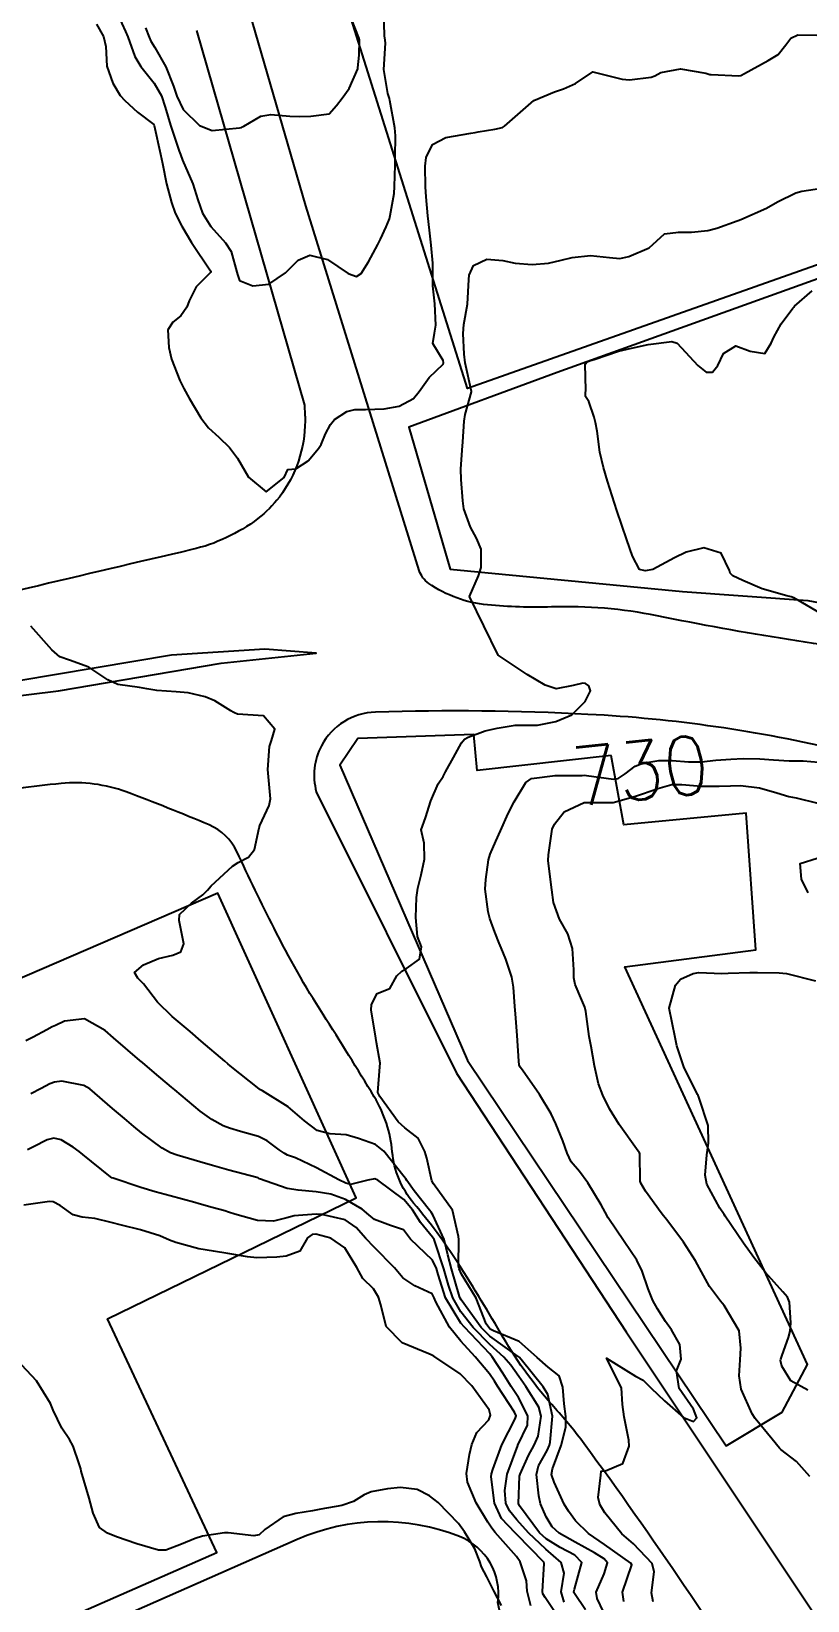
# Model space of a CAD drawing. Header units: metres. Extents: x 307586 to 320046, y 7427249 to 7434250.
# Drawn here: x 312588.5 to 312641.6, y 7431854.2 to 7431961.5 of the extents above; entities that cross this region are included whole.
import ezdxf
from ezdxf.enums import TextEntityAlignment as Align

# ---------------------------------------------------------------- set-up
doc = ezdxf.new("R2010")
doc.units = ezdxf.units.M
doc.header["$MEASUREMENT"] = 0
for name, color, linetype in [('Cotas', 45, 'Continuous'), ('Curvas de Nivel 1m', 11, 'Continuous'), ('Curvas de Nivel 5m', 15, 'Continuous'), ('Divisa', 42, 'FENCELINE2'), ('Edificações', 30, 'Continuous'), ('Vias Primárias', 230, 'Continuous')]:
    doc.layers.add(name, color=color, linetype=linetype)
doc.styles.add('Style-STANDARD', font='STANDARD.shx')
doc.linetypes.add('FENCELINE2', pattern='A,0.25,-0.1,[132,ltypeshp.shx,S=0.1,R=0,X=-0.1,Y=0],-0.1,1', length=1.45)

msp = doc.modelspace()

# ---------------------------------------------------------------- linework, layer by layer
at = {"layer": 'Curvas de Nivel 1m', "flags": 128}
for points, elevation in [([(312594.2, 7431963.17), (312594.96, 7431961.53), (312595.11, 7431961.16), (312595.6, 7431959.81), (312596, 7431959.14), (312596.92, 7431957.99), (312597.41, 7431957.12), (312597.67, 7431956.35), (312598.02, 7431955.12), (312598.62, 7431953.35), (312598.71, 7431953.11), (312598.86, 7431952.73), (312599.57, 7431951.1), (312599.9, 7431950.02), (312600.23, 7431949.1), (312600.8, 7431948.18), (312601.8, 7431947.07), (312602.19, 7431946.48), (312602.58, 7431945.06), (312602.61, 7431944.91), (312602.76, 7431944.49), (312603.67, 7431944.13), (312604.75, 7431944.24), (312605.89, 7431945.02), (312606.77, 7431945.89), (312607.56, 7431946.22), (312608.77, 7431945.93), (312610.18, 7431944.98), (312610.76, 7431944.78), (312611.07, 7431944.97), (312611.59, 7431945.77), (312612.23, 7431946.95), (312612.41, 7431947.33), (312612.8, 7431948.17), (312613.02, 7431948.72), (312613.07, 7431948.94), (312613.33, 7431950.44), (312613.36, 7431950.93), (312613.4, 7431952.39), (312613.41, 7431952.93), (312613.43, 7431954.39), (312613.39, 7431954.93), (312613.04, 7431956.8), (312613.01, 7431956.94), (312612.91, 7431957.28), (312612.62, 7431958.94), (312612.74, 7431960.73), (312612.73, 7431960.94), (312612.68, 7431961.23), (312612.63, 7431962.95)], 727), ([(312596.32, 7431961.78), (312596.58, 7431961.14), (312596.69, 7431960.88), (312596.95, 7431960.44), (312597.72, 7431959.12), (312598.23, 7431957.8), (312598.47, 7431957.11), (312598.89, 7431956.2), (312600.01, 7431955.1), (312600.88, 7431954.75), (312602.76, 7431954.94), (312602.88, 7431954.97), (312602.95, 7431955), (312603.05, 7431955.06), (312604.21, 7431955.73), (312604.89, 7431955.85), (312606.19, 7431955.73), (312606.89, 7431955.72), (312607.63, 7431955.75), (312608.89, 7431955.89), (312609.4, 7431956.48), (312609.79, 7431956.98), (312610.26, 7431957.63), (312610.85, 7431958.97), (312610.86, 7431959.04), (312610.94, 7431959.92), (312610.97, 7431960.97), (312610.95, 7431961.05), (312610.18, 7431962.98)], 726), ([(312592.97, 7431962.03), (312593.45, 7431961.18), (312593.61, 7431960.51), (312593.68, 7431959.17), (312594.09, 7431957.99), (312594.59, 7431957.16), (312594.9, 7431956.8), (312595.77, 7431956.02), (312596.88, 7431955.18), (312596.9, 7431955.13), (312596.91, 7431955.1), (312597.35, 7431953.13), (312597.49, 7431952.49), (312597.76, 7431951.12), (312598.09, 7431949.84), (312598.35, 7431949.11), (312598.8, 7431948.21), (312599.46, 7431947.1), (312600.76, 7431945.16), (312600.79, 7431945.12), (312600.79, 7431945.09), (312600.76, 7431945.04), (312599.78, 7431944.07), (312599.3, 7431943.1), (312599.16, 7431942.68), (312598.73, 7431942.08), (312598.19, 7431941.65), (312597.86, 7431941.12), (312597.91, 7431939.91), (312598.11, 7431939.12), (312598.67, 7431937.65), (312598.94, 7431937.11), (312599.31, 7431936.45), (312600.1, 7431935.1), (312600.64, 7431934.42), (312601.33, 7431933.78), (312602.08, 7431933.07), (312602.61, 7431932.35), (312603.36, 7431931.05), (312604.58, 7431930.04), (312605.8, 7431931.02), (312606.06, 7431931.56), (312606.6, 7431931.62), (312607.46, 7431932.16), (312608.17, 7431932.99), (312608.34, 7431933.28), (312608.63, 7431934), (312608.97, 7431934.65), (312609.26, 7431934.98), (312610.09, 7431935.53), (312610.65, 7431935.66), (312611.37, 7431935.68), (312612.65, 7431935.71), (312613.69, 7431935.89), (312614.66, 7431936.42), (312615.05, 7431936.91), (312615.73, 7431937.85), (312616.69, 7431938.76), (312616.72, 7431938.86), (312616.72, 7431938.89), (312616.69, 7431939.02), (312615.98, 7431940.18), (312616.09, 7431940.9), (312616.19, 7431941.43), (312616.13, 7431942.9), (312615.99, 7431944.14), (312615.99, 7431944.91), (312615.99, 7431945.69), (312615.88, 7431946.91), (312615.76, 7431947.95), (312615.64, 7431948.91), (312615.52, 7431950.22), (312615.49, 7431950.91), (312615.46, 7431952.31), (312615.52, 7431952.91), (312615.97, 7431953.81), (312616.88, 7431954.27), (312618.59, 7431954.58), (312618.88, 7431954.63), (312619.08, 7431954.67), (312620.23, 7431954.86), (312620.76, 7431954.97), (312620.88, 7431955.05), (312622.9, 7431956.82), (312624.31, 7431957.4), (312624.92, 7431957.61), (312625.74, 7431957.97), (312626.93, 7431958.78), (312628.93, 7431958.26), (312629.45, 7431958.22), (312630.93, 7431958.4), (312631.17, 7431958.49), (312631.59, 7431958.72), (312632.94, 7431958.98), (312634.66, 7431958.68), (312634.93, 7431958.6), (312635.02, 7431958.59), (312636.93, 7431958.49), (312637.07, 7431958.52), (312637.32, 7431958.65), (312638.94, 7431959.55), (312639.61, 7431959.96), (312640.14, 7431960.62), (312640.49, 7431961.08), (312640.96, 7431961.31), (312642.26, 7431961.29)], 728), ([(312629.05, 7431854.11), (312628.96, 7431854.74), (312629.6, 7431856.63), (312629.54, 7431856.73), (312627.72, 7431858), (312626.63, 7431858.76), (312625.74, 7431859.63), (312625.26, 7431860.29), (312624.96, 7431860.78), (312624.29, 7431862.28), (312624.1, 7431862.8), (312624.18, 7431863.18), (312624.77, 7431864.79), (312625.08, 7431866.04), (312625.09, 7431866.78), (312624.98, 7431867.63), (312624.89, 7431868.78), (312624.62, 7431869.55), (312623.87, 7431870.14), (312623.12, 7431870.81), (312621.89, 7431871.91), (312620.13, 7431872.62), (312619.9, 7431872.75), (312619.81, 7431872.85), (312619.64, 7431873.12), (312618.94, 7431874.86), (312617.94, 7431876.5), (312617.78, 7431876.87), (312617.75, 7431877.07), (312617.76, 7431878.87), (312617.75, 7431879.09), (312617.32, 7431880.88), (312616.02, 7431882.68), (312615.91, 7431882.89), (312615.58, 7431884.44), (312615.43, 7431884.9), (312614.97, 7431885.82), (312614.06, 7431886.52), (312613.61, 7431886.92), (312612.36, 7431888.67), (312612.22, 7431888.94), (312612.36, 7431890.69), (312612.37, 7431890.94), (312612.13, 7431892.36), (312612.03, 7431892.94), (312611.77, 7431894.56), (312611.78, 7431894.95), (312612.17, 7431895.7), (312613.04, 7431896.06), (312613.52, 7431896.93), (312613.87, 7431897.24), (312614.19, 7431897.42), (312615.06, 7431898.05), (312615.21, 7431898.91), (312614.93, 7431899.62), (312614.82, 7431900.91), (312614.87, 7431902.29), (312614.95, 7431902.91), (312615.19, 7431903.82), (312615.42, 7431904.9), (312615.38, 7431905.99), (312615.18, 7431906.91), (312615.48, 7431907.73), (312615.85, 7431908.9), (312616.34, 7431910.05), (312616.68, 7431910.56), (312616.86, 7431910.88), (312617.39, 7431911.86), (312617.95, 7431912.87), (312618.15, 7431913.11), (312618.39, 7431913.25), (312619.56, 7431913.69), (312620.39, 7431913.87), (312621.62, 7431914.06), (312622.4, 7431914.08), (312623.14, 7431914.07), (312624.4, 7431914.32), (312625.49, 7431914.78), (312626.41, 7431915.68), (312626.77, 7431916.41), (312626.67, 7431916.77), (312626.43, 7431916.93), (312626.25, 7431916.95), (312625.58, 7431916.78), (312624.42, 7431916.55), (312623.68, 7431916.81), (312622.43, 7431917.53), (312620.45, 7431918.85), (312619.48, 7431920.86), (312618.5, 7431922.87), (312619.1, 7431924.28), (312619.29, 7431924.86), (312619.28, 7431926.12), (312618.97, 7431926.87), (312618.55, 7431927.62), (312618.1, 7431928.87), (312618.03, 7431929.43), (312617.93, 7431930.88), (312617.9, 7431931.58), (312617.99, 7431932.88), (312618.04, 7431933.46), (312618.13, 7431934.88), (312618.2, 7431935.32), (312618.64, 7431936.87), (312618.64, 7431936.89), (312618.2, 7431938.87), (312618.12, 7431939.46), (312618.06, 7431940.88), (312618.1, 7431941.49), (312618.36, 7431942.87), (312618.45, 7431944.56), (312618.47, 7431944.87), (312618.77, 7431945.53), (312619.68, 7431945.96), (312620.77, 7431945.86), (312621.61, 7431945.68), (312622.77, 7431945.58), (312623.89, 7431945.69), (312624.77, 7431945.89), (312625.51, 7431946.06), (312626.78, 7431946.21), (312628.08, 7431946.07), (312628.78, 7431946.01), (312629.39, 7431946.13), (312630.78, 7431946.73), (312631.84, 7431947.68), (312632.8, 7431947.81), (312633.69, 7431947.81), (312634.8, 7431947.91), (312635.41, 7431948.07), (312636.81, 7431948.58), (312636.87, 7431948.6), (312637.05, 7431948.66), (312638.82, 7431949.45), (312639.57, 7431949.88), (312640.83, 7431950.5), (312641.24, 7431950.6), (312642.61, 7431950.81)], 729), ([(312627.67, 7431853.41), (312627.23, 7431854.31), (312627.16, 7431854.76), (312627.7, 7431856), (312627.93, 7431856.75), (312627.71, 7431857.04), (312627.04, 7431857.43), (312625.72, 7431858.17), (312624.64, 7431858.79), (312624.16, 7431859.22), (312623.74, 7431859.9), (312623.36, 7431860.8), (312623.23, 7431861.33), (312623.07, 7431862.81), (312623.21, 7431863.39), (312623.8, 7431864.45), (312623.96, 7431864.8), (312624.02, 7431865.01), (312624.18, 7431866.79), (312623.85, 7431868.28), (312623.54, 7431868.8), (312622.03, 7431870.66), (312621.9, 7431870.82), (312621.87, 7431870.84), (312621.82, 7431870.88), (312619.89, 7431872.26), (312619.3, 7431872.86), (312617.92, 7431874.75), (312617.85, 7431874.87), (312617.81, 7431874.99), (312617.25, 7431876.88), (312617.02, 7431877.82), (312616.77, 7431878.88), (312615.99, 7431880.56), (312615.86, 7431880.76), (312615.76, 7431880.89), (312614.71, 7431882.21), (312614.2, 7431882.92), (312614.13, 7431883.02), (312614.03, 7431883.16), (312612.62, 7431884.93), (312612.05, 7431885.38), (312610.89, 7431885.8), (312610.05, 7431886.04), (312608.93, 7431886.11), (312608.06, 7431886.34), (312607.19, 7431887), (312606.08, 7431887.96), (312604.32, 7431889.04), (312604.18, 7431889.12), (312604.09, 7431889.18), (312603.44, 7431889.71), (312602.11, 7431890.77), (312601.95, 7431890.91), (312601.76, 7431891.07), (312600.13, 7431892.46), (312599.38, 7431893.1), (312598.15, 7431894.14), (312597.15, 7431895.12), (312596.18, 7431896.38), (312595.8, 7431896.76), (312595.56, 7431897.14), (312596.19, 7431897.68), (312597.22, 7431898.1), (312598.2, 7431898.34), (312598.74, 7431898.57), (312598.95, 7431899.1), (312598.62, 7431900.71), (312598.64, 7431901.11), (312599.46, 7431901.89), (312600.25, 7431902.47), (312600.57, 7431902.78), (312600.82, 7431903.08), (312602.28, 7431904.43), (312602.66, 7431904.67), (312603.38, 7431905.05), (312603.77, 7431905.56), (312604.09, 7431907.04), (312604.14, 7431907.21), (312604.31, 7431907.54), (312604.78, 7431908.58), (312604.87, 7431909.03), (312604.84, 7431909.53), (312604.7, 7431911.03), (312604.81, 7431912.6), (312604.95, 7431913.03), (312605.16, 7431913.8), (312604.4, 7431914.7), (312602.62, 7431914.83), (312602.4, 7431914.92), (312602.31, 7431914.97), (312602.16, 7431915.06), (312601.06, 7431915.73), (312600.41, 7431916.02), (312599.23, 7431916.28), (312598.42, 7431916.34), (312597.1, 7431916.44), (312596.42, 7431916.56), (312595.92, 7431916.64), (312594.42, 7431916.86), (312593.75, 7431917.17), (312592.44, 7431918.04), (312591.13, 7431918.51), (312590.45, 7431918.75), (312589.9, 7431919.22), (312588.47, 7431920.84)], 728), ([(312641.78, 7431862.66), (312640.88, 7431863.68), (312639.8, 7431864.51), (312639.7, 7431864.61), (312639.21, 7431865.21), (312638.05, 7431866.63), (312637.83, 7431866.96), (312637.08, 7431868.64), (312636.95, 7431869.55), (312637.02, 7431870.64), (312637.07, 7431871.45), (312636.95, 7431872.64), (312635.92, 7431874.37), (312635.79, 7431874.52), (312635.68, 7431874.65), (312634.92, 7431875.66), (312634.36, 7431876.67), (312633.95, 7431877.43), (312633.14, 7431878.69), (312631.99, 7431880.23), (312631.78, 7431880.5), (312631.62, 7431880.71), (312630.54, 7431882.19), (312630.21, 7431882.73), (312630.17, 7431882.87), (312630.14, 7431884.73), (312630.12, 7431884.8), (312630.04, 7431884.92), (312628.74, 7431886.74), (312628.08, 7431887.81), (312627.61, 7431888.75), (312627.33, 7431889.53), (312627.04, 7431890.76), (312626.81, 7431892.09), (312626.69, 7431892.76), (312626.45, 7431894.48), (312626.38, 7431894.77), (312626.17, 7431895.26), (312625.72, 7431896.32), (312625.64, 7431896.78), (312625.63, 7431897.34), (312625.53, 7431898.78), (312625.23, 7431899.79), (312624.65, 7431900.79), (312624.25, 7431901.94), (312624.12, 7431902.8), (312624.1, 7431902.97), (312623.87, 7431904.8), (312623.9, 7431905.19), (312624.12, 7431906.8), (312624.16, 7431906.95), (312624.31, 7431907.3), (312624.97, 7431908.14), (312626.33, 7431908.77), (312628.3, 7431908.78), (312628.33, 7431908.79), (312629.86, 7431909.21), (312630.34, 7431909.38), (312631.37, 7431909.74), (312632.35, 7431910), (312633.02, 7431910.02), (312634.35, 7431909.89), (312635.57, 7431909.89), (312636.35, 7431909.93), (312637.04, 7431909.95), (312638.34, 7431909.79), (312639.53, 7431909.43), (312640.34, 7431909.2), (312640.84, 7431909.11), (312642.33, 7431908.73)], 731), ([(312641.67, 7431902.59), (312641.21, 7431903.53), (312641.12, 7431904.6), (312642.29, 7431904.96)], 732), ([(312641.65, 7431868.58), (312640.48, 7431869.22), (312639.87, 7431870.21), (312639.78, 7431870.61), (312639.79, 7431870.7), (312639.88, 7431870.97), (312640.33, 7431872.17), (312640.44, 7431872.6), (312640.49, 7431873.18), (312640.38, 7431874.6), (312640.25, 7431874.93), (312639.93, 7431875.31), (312638.76, 7431876.62), (312637.96, 7431877.64), (312637.25, 7431878.64), (312635.99, 7431880.47), (312635.92, 7431880.58), (312635.87, 7431880.65), (312635.63, 7431881.03), (312634.74, 7431882.67), (312634.63, 7431883.27), (312634.74, 7431884.67), (312634.85, 7431885.47), (312634.83, 7431886.67), (312634.21, 7431888.56), (312634.16, 7431888.68), (312634.14, 7431888.73), (312634.09, 7431888.8), (312633.16, 7431890.69), (312632.69, 7431892.14), (312632.57, 7431892.7), (312632.16, 7431894.7), (312632.59, 7431896.29), (312632.94, 7431896.69), (312633.79, 7431897.08), (312634.19, 7431897.14), (312635.75, 7431897.09), (312636.19, 7431897.1), (312637.68, 7431897.14), (312638.19, 7431897.15), (312639.68, 7431897.12), (312640.19, 7431897.07), (312642.18, 7431896.58)], 732), ([(312626.44, 7431853.54), (312625.68, 7431854.65), (312625.64, 7431854.72), (312625.63, 7431854.77), (312625.68, 7431854.95), (312626.18, 7431856.77), (312625.71, 7431857.29), (312624.69, 7431857.81), (312623.73, 7431858.39), (312623.29, 7431858.8), (312621.92, 7431860.65), (312621.84, 7431860.82), (312621.92, 7431862.68), (312621.96, 7431862.82), (312622.52, 7431864.09), (312622.91, 7431864.81), (312623.19, 7431865.43), (312623.4, 7431866.8), (312623.23, 7431867.41), (312622.34, 7431868.82), (312621.86, 7431869.5), (312621.33, 7431870.29), (312620.85, 7431870.84), (312619.89, 7431871.69), (312618.74, 7431872.86), (312617.91, 7431873.94), (312617.35, 7431874.88), (312617.05, 7431875.76), (312616.73, 7431876.88), (312616.11, 7431878.75), (312616.07, 7431878.89), (312615.97, 7431879.04), (312615.13, 7431880.05), (312614.59, 7431880.91), (312614, 7431881.61), (312612.23, 7431882.94), (312612.02, 7431883.03), (312611.54, 7431882.95), (312610.35, 7431882.64), (312610.02, 7431882.74), (312609.54, 7431882.97), (312608.03, 7431883.78), (312606.59, 7431884.46), (312606.04, 7431884.66), (312605.8, 7431884.78), (312605.47, 7431885.02), (312604.65, 7431885.64), (312604.05, 7431885.93), (312602.83, 7431886.28), (312602.06, 7431886.49), (312601.64, 7431886.65), (312600.87, 7431887.08), (312600.07, 7431887.67), (312598.33, 7431889.11), (312598.09, 7431889.31), (312596.94, 7431890.28), (312596.11, 7431890.99), (312596.03, 7431891.05), (312595.94, 7431891.13), (312594.14, 7431892.68), (312593.57, 7431893.17), (312592.15, 7431893.97), (312590.77, 7431893.82), (312590.15, 7431893.53), (312589.94, 7431893.42), (312589.56, 7431893.22), (312588.64, 7431892.72), (312588.13, 7431892.48)], 727), ([(312624.97, 7431854.07), (312624.76, 7431854.78), (312624.96, 7431856.05), (312624.77, 7431856.78), (312623.72, 7431857.69), (312622.53, 7431858.81), (312621.74, 7431859.71), (312621.23, 7431860.31), (312620.99, 7431860.83), (312620.9, 7431861.7), (312621.07, 7431862.83), (312621.8, 7431864.79), (312621.81, 7431864.81), (312622.46, 7431866.17), (312622.48, 7431866.81), (312621.84, 7431868.08), (312621.35, 7431868.83), (312620.77, 7431869.74), (312620.05, 7431870.85), (312619.88, 7431871.05), (312618.14, 7431872.87), (312617.91, 7431873.15), (312616.86, 7431874.88), (312616.34, 7431876.49), (312616.23, 7431876.89), (312615.95, 7431877.46), (312614.46, 7431878.91), (312614.24, 7431879.18), (312613.98, 7431879.53), (312613.08, 7431879.83), (312611.99, 7431880.25), (312611.6, 7431880.56), (312611.14, 7431880.95), (312610, 7431881.61), (312609.01, 7431881.98), (312608.01, 7431882.15), (312606.76, 7431882.25), (312606.01, 7431882.37), (312604.12, 7431883.04), (312604.06, 7431883.07), (312604.02, 7431883.09), (312603.95, 7431883.12), (312602.03, 7431883.63), (312600.9, 7431883.94), (312600.03, 7431884.19), (312598.49, 7431884.66), (312598.04, 7431884.81), (312597.46, 7431885.12), (312596.05, 7431886.17), (312595.53, 7431886.61), (312594.89, 7431887.15), (312594.07, 7431887.84), (312592.5, 7431889.18), (312592.1, 7431889.41), (312590.6, 7431889.71), (312590.1, 7431889.65), (312589.78, 7431889.53), (312589.19, 7431889.22), (312588.47, 7431888.84)], 726), ([(312622.69, 7431853.82), (312622.45, 7431854.81), (312622.39, 7431855.52), (312621.97, 7431856.82), (312621.71, 7431857.19), (312620.25, 7431858.84), (312620.02, 7431859.13), (312619.74, 7431859.55), (312618.95, 7431860.86), (312618.36, 7431862.28), (312618.28, 7431862.87), (312618.49, 7431864.17), (312618.66, 7431864.86), (312619, 7431865.67), (312619.82, 7431866.53), (312619.93, 7431866.85), (312619.83, 7431867.23), (312618.65, 7431868.86), (312617.86, 7431869.68), (312616.06, 7431870.89), (312615.87, 7431870.99), (312615.7, 7431871.06), (312613.89, 7431871.8), (312612.79, 7431872.93), (312612.43, 7431874.42), (312612.27, 7431874.94), (312611.93, 7431875.51), (312611.19, 7431876.21), (312610.78, 7431876.96), (312609.96, 7431878.32), (312609.01, 7431878.98), (312607.98, 7431879.25), (312607.73, 7431879.23), (312607.4, 7431879), (312606.88, 7431878.08), (312605.95, 7431877.75), (312605.31, 7431877.66), (312603.95, 7431877.63), (312603.3, 7431877.7), (312601.96, 7431877.92), (312600.97, 7431878.07), (312599.96, 7431878.24), (312598.4, 7431878.68), (312597.97, 7431878.83), (312597.29, 7431879.12), (312595.98, 7431879.53), (312594.68, 7431879.85), (312593.98, 7431880.04), (312592.85, 7431880.31), (312591.99, 7431880.4), (312591.36, 7431880.56), (312590.48, 7431881.2), (312590, 7431881.46), (312589.74, 7431881.47), (312587.99, 7431881.23)], 724), ([(312620.68, 7431853.84), (312620.16, 7431854.84), (312620, 7431855.16), (312619.69, 7431855.8), (312619.32, 7431856.48), (312619.21, 7431856.85), (312618.86, 7431857.71), (312618.16, 7431858.87), (312617.74, 7431859.44), (312616.35, 7431860.88), (312615.76, 7431861.35), (312614.9, 7431861.77), (312613.77, 7431861.9), (312612.89, 7431861.81), (312611.76, 7431861.61), (312611.29, 7431861.41), (312610.55, 7431860.96), (312609.75, 7431860.69), (312608.31, 7431860.42), (312607.75, 7431860.31), (312606.6, 7431860.14), (312605.74, 7431859.91), (312604.49, 7431859.03), (312604.09, 7431858.67), (312603.73, 7431858.61), (312601.97, 7431858.82), (312601.73, 7431858.82), (312600.23, 7431858.58), (312599.72, 7431858.42), (312598.79, 7431858.03), (312597.71, 7431857.63), (312597.2, 7431857.63), (312595.72, 7431858.05), (312594.34, 7431858.53), (312593.73, 7431858.78), (312593.18, 7431859.17), (312592.75, 7431860.16), (312592.46, 7431861.17), (312591.92, 7431863.04), (312591.89, 7431863.18), (312591.79, 7431863.52), (312591.36, 7431864.75), (312591.12, 7431865.19), (312590.59, 7431865.98), (312590, 7431867.21), (312589.83, 7431867.66), (312588.85, 7431869.22), (312587.86, 7431870.28)], 723)]:
    msp.add_lwpolyline(points, dxfattribs=dict(at, elevation=elevation))
at = {"layer": 'Curvas de Nivel 5m', "flags": 128}
for points, elevation in [([(312642.49, 7431921.73), (312641.01, 7431922.6), (312640.68, 7431922.79), (312640.51, 7431922.85), (312640.21, 7431922.91), (312638.51, 7431923.4), (312637.19, 7431923.97), (312636.52, 7431924.28), (312636.33, 7431924.46), (312636.28, 7431924.65), (312635.72, 7431925.85), (312634.54, 7431926.2), (312633.32, 7431925.91), (312632.53, 7431925.51), (312631.04, 7431924.72), (312630.52, 7431924.63), (312630.13, 7431924.73), (312629.65, 7431925.63), (312629.26, 7431926.74), (312628.57, 7431928.75), (312627.94, 7431930.76), (312627.66, 7431931.71), (312627.41, 7431932.76), (312627.22, 7431934.18), (312627.12, 7431934.77), (312627.03, 7431935.15), (312626.66, 7431936.21), (312626.44, 7431936.56), (312626.43, 7431936.78), (312626.45, 7431937), (312626.4, 7431938.78), (312626.54, 7431938.94), (312626.7, 7431938.99), (312627.02, 7431939.1), (312628.7, 7431939.66), (312629.58, 7431939.86), (312630.71, 7431940.11), (312632.33, 7431940.33), (312632.71, 7431940.2), (312634.11, 7431938.69), (312634.69, 7431938.23), (312635.13, 7431938.23), (312635.49, 7431938.67), (312635.87, 7431939.5), (312636.71, 7431940.02), (312637.7, 7431939.65), (312638.7, 7431939.5), (312639.13, 7431940.2), (312639.31, 7431940.62), (312639.82, 7431941.52), (312640.63, 7431942.61), (312640.68, 7431942.67), (312640.74, 7431942.73), (312641.94, 7431943.78)], 730), ([(312631.06, 7431854.09), (312630.94, 7431854.71), (312631.13, 7431856.14), (312630.99, 7431856.71), (312629.72, 7431858.05), (312628.91, 7431858.74), (312627.75, 7431860.18), (312627.42, 7431860.75), (312627.29, 7431861.22), (312627.48, 7431862.75), (312627.51, 7431863.02), (312627.79, 7431863.06), (312628.98, 7431863.55), (312629.41, 7431864.73), (312629.39, 7431865.15), (312629.07, 7431866.74), (312628.97, 7431867.6), (312628.9, 7431868.74), (312627.87, 7431870.75), (312629.86, 7431869.52), (312630.38, 7431869.25), (312630.92, 7431868.71), (312631.84, 7431867.83), (312633.13, 7431866.69), (312633.82, 7431866.42), (312634.05, 7431866.68), (312633.83, 7431867.27), (312632.83, 7431868.69), (312632.65, 7431869.9), (312632.98, 7431870.69), (312632.89, 7431871.69), (312632.31, 7431872.7), (312631.91, 7431873.28), (312631.35, 7431874.14), (312631.05, 7431874.71), (312630.72, 7431875.51), (312630.32, 7431876.72), (312629.95, 7431877.47), (312629.08, 7431878.74), (312627.99, 7431880.37), (312627.78, 7431880.75), (312627.5, 7431881.25), (312626.59, 7431882.76), (312626.03, 7431883.54), (312625.46, 7431884.2), (312625.17, 7431884.78), (312624.89, 7431885.62), (312624.41, 7431886.79), (312624.07, 7431887.48), (312623.28, 7431888.81), (312622.11, 7431890.46), (312621.95, 7431890.67), (312621.89, 7431890.82), (312621.86, 7431891.08), (312621.75, 7431892.83), (312621.65, 7431894.32), (312621.59, 7431894.83), (312621.5, 7431896.15), (312621.38, 7431896.83), (312620.97, 7431898.07), (312620.67, 7431898.84), (312620.53, 7431899.16), (312620.22, 7431899.9), (312619.97, 7431900.59), (312619.89, 7431900.85), (312619.78, 7431901.31), (312619.57, 7431902.86), (312619.61, 7431903.52), (312619.79, 7431904.85), (312619.9, 7431905.24), (312620.3, 7431906.14), (312620.61, 7431906.85), (312621.14, 7431908.02), (312621.55, 7431908.83), (312622.35, 7431910.15), (312622.74, 7431910.42), (312624.35, 7431910.63), (312626.21, 7431910.63), (312626.35, 7431910.64), (312626.49, 7431910.63), (312628.35, 7431910.38), (312628.67, 7431910.43), (312629.14, 7431910.74), (312629.83, 7431911.27), (312630.36, 7431911.47), (312631.44, 7431911.65), (312632.37, 7431911.66), (312633.49, 7431911.56), (312634.37, 7431911.57), (312635.36, 7431911.67), (312636.37, 7431911.74), (312637.23, 7431911.78), (312638.37, 7431911.76), (312639.3, 7431911.69), (312640.37, 7431911.64), (312641.33, 7431911.63), (312642.37, 7431911.54)], 730), ([(312624.3, 7431853.43), (312623.68, 7431854.38), (312623.51, 7431854.63), (312623.48, 7431854.8), (312623.6, 7431856.7), (312623.57, 7431856.8), (312621.73, 7431858.7), (312621.61, 7431858.82), (312620.69, 7431859.78), (312620.2, 7431860.84), (312619.97, 7431862.65), (312620, 7431862.85), (312620.09, 7431863.15), (312620.71, 7431864.84), (312621.62, 7431866.62), (312621.68, 7431866.82), (312621.58, 7431867.07), (312620.41, 7431868.84), (312620.2, 7431869.19), (312619.86, 7431869.68), (312618.87, 7431870.86), (312617.89, 7431871.92), (312617.13, 7431872.88), (312616.19, 7431874.62), (312616.07, 7431874.89), (312615.93, 7431875.17), (312614.75, 7431875.72), (312613.94, 7431876.26), (312613.35, 7431876.93), (312611.96, 7431878.35), (312611.4, 7431878.95), (312610.73, 7431879.71), (312609.99, 7431880.22), (312608.38, 7431880.59), (312607.99, 7431880.61), (312606.49, 7431880.5), (312605.99, 7431880.37), (312605.09, 7431880.13), (312603.98, 7431880.17), (312602.44, 7431880.61), (312601.99, 7431880.76), (312601.76, 7431880.84), (312600.89, 7431881.08), (312600, 7431881.32), (312599.69, 7431881.4), (312598, 7431881.86), (312596.98, 7431882.14), (312596.01, 7431882.44), (312594.11, 7431883.07), (312594.02, 7431883.1), (312593.92, 7431883.16), (312592.04, 7431884.7), (312591.77, 7431884.91), (312591.37, 7431885.19), (312590.55, 7431885.71), (312590.05, 7431885.82), (312589.58, 7431885.69), (312588.66, 7431885.22), (312588.25, 7431885.02)], 725)]:
    msp.add_lwpolyline(points, dxfattribs=dict(at, elevation=elevation))
at = {"layer": 'Divisa'}
msp.add_lwpolyline([(312702.65, 7432019.51), (312720.21, 7431973.12), (312618.35, 7431937.11), (312603.57, 7431984.09), (312600.63, 7431984.45), (312599.56, 7431987.14), (312597.92, 7431991.25), (312597.6, 7431991.15), (312597.21, 7431991.01), (312584.72, 7431986.77)], dxfattribs=at)
at = {"layer": 'Edificações'}
for points in [[(312679.52, 7431916.49), (312679.83, 7431926.96), (312670.88, 7431927.11), (312671.56, 7431935.75), (312662.69, 7431935.98), (312663.07, 7431951.12), (312650.45, 7431947.53), (312624.5, 7431938.19), (312614.33, 7431934.45), (312617.16, 7431924.74), (312633.07, 7431923.21), (312641.64, 7431922.6), (312650.97, 7431920.84), (312651.43, 7431930.17), (312661.91, 7431929.33), (312661.76, 7431920.3), (312671.02, 7431920.3), (312671.17, 7431916.33)], [(312628.18, 7431911.99), (312619.01, 7431910.98), (312618.79, 7431913.43), (312610.84, 7431913.15), (312609.61, 7431911.34), (312618.36, 7431891.12), (312636.06, 7431864.76), (312639.89, 7431867.07), (312641.62, 7431870.32), (312629.12, 7431897.54), (312638.08, 7431898.7), (312637.43, 7431908.04), (312629.05, 7431907.24)]]:
    msp.add_lwpolyline(points, close=True, dxfattribs=at)
msp.add_lwpolyline([(312570.88, 7431844.16), (312601.21, 7431857.47), (312593.73, 7431873.46), (312610.74, 7431881.72), (312601.26, 7431902.57), (312584.18, 7431895.22)], dxfattribs=at)
at = {"layer": 'Vias Primárias'}
for points in [[(312722.79, 7431971.03), (312740.44, 7431902.73, 0.072644), (312740.58, 7431901.58, -0.24652), (312740.21, 7431899.92, -0.309529), (312736.51, 7431898.9, 0.028064), (312730.65, 7431900.56, 0.056701), (312728.06, 7431900.84, 0.066061), (312722.1, 7431900.01, -0.149672), (312718.64, 7431900.1, 0.011444), (312710.57, 7431902.61, -0.002723), (312687.75, 7431909.25, 0.025587), (312672.86, 7431912.86, -0.036381), (312659.79, 7431916.33, 0.054531), (312649.39, 7431918.69, -0.021513), (312631.33, 7431921.55, 0.058383), (312624.11, 7431922.16, -0.032337), (312619.72, 7431922.3, -0.128719), (312615.7, 7431923.77, -0.166705), (312615.05, 7431924.66), (312607.29, 7431949.61), (312598.6, 7431979.54)], [(312722.79, 7431971.03), (312740.44, 7431902.73, 0.072644), (312740.58, 7431901.58, -0.24652), (312740.21, 7431899.92, -0.309529), (312736.51, 7431898.9, 0.028064), (312730.65, 7431900.56, 0.056701), (312728.06, 7431900.84, 0.066061), (312722.1, 7431900.01, -0.149672), (312718.64, 7431900.1, 0.011444), (312710.57, 7431902.61, -0.002723), (312687.75, 7431909.25, 0.025587), (312672.86, 7431912.86, -0.036381), (312659.79, 7431916.33, 0.054531), (312649.39, 7431918.69, -0.021513), (312631.33, 7431921.55, 0.058383), (312624.11, 7431922.16, -0.032337), (312619.72, 7431922.3, -0.128719), (312615.7, 7431923.77, -0.166705), (312615.05, 7431924.66), (312607.29, 7431949.61), (312598.6, 7431979.54)], [(312599.8, 7431961.6), (312607.19, 7431935.96, -0.021217), (312607.24, 7431934.89, -0.164288), (312605.48, 7431929.68, -0.067837), (312604.01, 7431928.2, -0.10588), (312599.48, 7431926.08, 0.003808), (312577.13, 7431920.72, 0.015606)], [(312599.8, 7431961.6), (312607.19, 7431935.96, -0.021217), (312607.24, 7431934.89, -0.164288), (312605.48, 7431929.68, -0.067837), (312604.01, 7431928.2, -0.10588), (312599.48, 7431926.08, 0.003808), (312577.13, 7431920.72, 0.015606)], [(312743.61, 7431835.03), (312742.87, 7431866.3), (312742.4, 7431873.08, 0.214138), (312738.63, 7431880.13, 0.128421), (312735.95, 7431881.27, -0.050146), (312726.12, 7431883.75, 0.013894), (312716.04, 7431887.09, -0.059117), (312713.76, 7431888.08, -0.103488), (312712.22, 7431889.47, 0.058568), (312708.5, 7431893.49, 0.011125), (312706.07, 7431895.47, 0.027269), (312704.93, 7431896.26), (312673.86, 7431905.19), (312644, 7431912.31, 0.045771), (312626.6, 7431914.81, 0.020416), (312612.06, 7431914.96, 0.268863), (312608.36, 7431912.66, 0.191764), (312608.01, 7431909.52), (312617.61, 7431890.27), (312629.21, 7431872.57), (312645.91, 7431847.52)], [(312743.61, 7431835.03), (312742.87, 7431866.3), (312742.4, 7431873.08, 0.214138), (312738.63, 7431880.13, 0.128421), (312735.95, 7431881.27, -0.050146), (312726.12, 7431883.75, 0.013894), (312716.04, 7431887.09, -0.059117), (312713.76, 7431888.08, -0.103488), (312712.22, 7431889.47, 0.058568), (312708.5, 7431893.49, 0.011125), (312706.07, 7431895.47, 0.027269), (312704.93, 7431896.26), (312673.86, 7431905.19), (312644, 7431912.31, 0.045771), (312626.6, 7431914.81, 0.020416), (312612.06, 7431914.96, 0.268863), (312608.36, 7431912.66, 0.191764), (312608.01, 7431909.52), (312617.61, 7431890.27), (312629.21, 7431872.57), (312645.91, 7431847.52)], [(312639.21, 7431680.27), (312637.95, 7431683.35), (312632.12, 7431696.68), (312615.67, 7431734.4), (312600.17, 7431770.25), (312598.1, 7431775.63, -0.272046), (312602.8, 7431782.82), (312631.56, 7431797.08, 0.38094), (312634.85, 7431803.79), (312627.78, 7431829.23), (312621.25, 7431850.27), (312620.44, 7431854.04, 0.345794), (312617.8, 7431858.56, 0.200488), (312606.7, 7431858.35), (312568.55, 7431841.54)], [(312639.21, 7431680.27), (312637.95, 7431683.35), (312632.12, 7431696.68), (312615.67, 7431734.4), (312600.17, 7431770.25), (312598.1, 7431775.63, -0.272046), (312602.8, 7431782.82), (312631.56, 7431797.08, 0.38094), (312634.85, 7431803.79), (312627.78, 7431829.23), (312621.25, 7431850.27), (312620.44, 7431854.04, 0.345794), (312617.8, 7431858.56, 0.200488), (312606.7, 7431858.35), (312568.55, 7431841.54)]]:
    msp.add_lwpolyline(points, format="xyb", dxfattribs=at)
msp.add_lwpolyline([(312584.79, 7431915.74), (312590.36, 7431916.42), (312601.49, 7431918.32), (312608.01, 7431919), (312604.48, 7431919.27), (312598.1, 7431918.87), (312587.65, 7431917.1)], dxfattribs=at)
msp.add_lwpolyline([(312584.79, 7431915.74), (312590.36, 7431916.42), (312601.49, 7431918.32), (312608.01, 7431919), (312604.48, 7431919.27), (312598.1, 7431918.87), (312587.65, 7431917.1)], dxfattribs=at)
at = {"layer": 'Vias Primárias', "elevation": 750.57}
msp.add_lwpolyline([(312639.67, 7431845.21, 0.018864), (312626.34, 7431864.9, 0.02643), (312624.37, 7431867.3, -0.053624), (312620.8, 7431872.18, 0.010972), (312617.73, 7431877.22, 0.033435), (312614.67, 7431881.37, -0.154814), (312613.21, 7431884.87, 0.114682), (312611.97, 7431888.65, 0.006018), (312608.47, 7431894.28, -0.025938), (312605.12, 7431900.18, -0.006069), (312602.57, 7431905.42, 0.184411), (312600.68, 7431907.24, 0.01133), (312595, 7431909.5, 0.113025), (312590.55, 7431910.08, 0.025458), (312584.63, 7431909.21, 0.005795)], format="xyb", dxfattribs=at)
msp.add_lwpolyline([(312639.67, 7431845.21, 0.018864), (312626.34, 7431864.9, 0.02643), (312624.37, 7431867.3, -0.053624), (312620.8, 7431872.18, 0.010972), (312617.73, 7431877.22, 0.033435), (312614.67, 7431881.37, -0.154814), (312613.21, 7431884.87, 0.114682), (312611.97, 7431888.65, 0.006018), (312608.47, 7431894.28, -0.025938), (312605.12, 7431900.18, -0.006069), (312602.57, 7431905.42, 0.184411), (312600.68, 7431907.24, 0.01133), (312595, 7431909.5, 0.113025), (312590.55, 7431910.08, 0.025458), (312584.63, 7431909.21, 0.005795)], format="xyb", dxfattribs=at)

# ---------------------------------------------------------------- texts
at = {"layer": 'Cotas', "style": 'Style-STANDARD'}
msp.add_text('730', height=4, rotation=5.7758, dxfattribs=at).set_placement((312630.19, 7431910.98, 730), align=Align.MIDDLE_CENTER)

doc.saveas('drawing.dxf')
